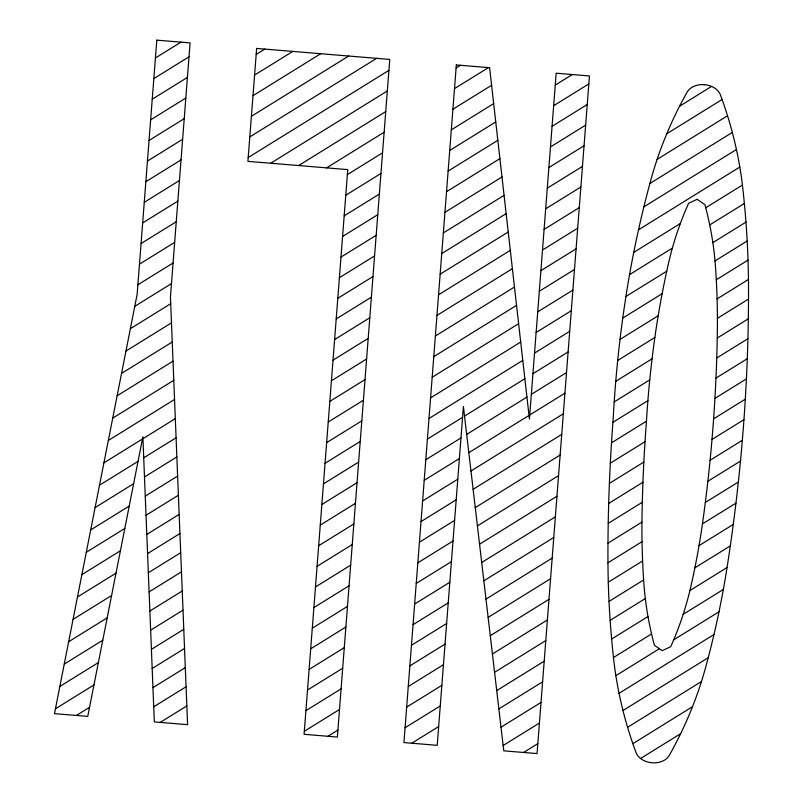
<?xml version="1.0" encoding="UTF-8"?>
<svg xmlns="http://www.w3.org/2000/svg" width="803" height="803" viewBox="0 0 803 803"><rect width="100%" height="100%" fill="white"/><g stroke="black" fill="none" stroke-linecap="round" stroke-linejoin="round"><path stroke-width="1.2" d="M155.421 57.987L180.986 42.147M153.835 78.604L189.006 56.812M152.239 99.221L187.41 77.429M150.643 119.838L185.824 98.046M256.177 54.453L264.829 49.093M149.047 140.455L184.228 118.663M254.581 75.07L292.784 51.412M147.451 161.072L182.632 139.28M252.985 95.687L320.728 53.721M145.855 181.689L181.036 159.897M251.399 116.305L348.683 56.029M144.269 202.306L179.44 180.514M249.803 136.922L376.637 58.348M142.673 222.923L177.844 201.131M248.207 157.539L388.923 70.363M141.077 243.54L176.258 221.748M270.691 163.24L387.327 90.98M139.481 264.157L174.663 242.365M298.646 165.548L385.731 111.597M456.094 68.004L460.48 65.284M137.885 284.774L173.067 262.982M326.59 167.867L384.145 132.214M454.498 88.621L488.435 67.603M134.774 306.334L171.471 283.6M347.368 174.622L382.549 152.831M452.902 109.238L491.607 85.269M130.367 328.688L170.698 303.705M345.772 195.239L380.953 173.448M451.316 129.855L493.684 103.607M125.961 351.052L171.471 322.856M344.176 215.856L379.357 194.065M449.72 150.472L495.762 121.946M555.254 85.088L572.288 74.538M121.554 373.415L172.243 342.008M342.58 236.473L377.761 214.682M448.124 171.089L497.84 140.294M553.658 105.705L588.84 83.913M117.148 395.769L173.006 361.159M340.994 257.09L376.165 235.299M446.528 191.706L499.918 158.633M552.062 126.322L587.244 104.531M112.731 418.132L173.779 380.311M339.398 277.708L374.579 255.916M444.932 212.323L501.995 176.971M550.477 146.939L585.648 125.148M108.325 440.496L174.542 399.462M337.802 298.325L372.983 276.533M443.336 232.94L504.073 195.32M548.881 167.556L584.052 145.765M103.918 462.849L142.452 438.98M142.954 438.669L175.315 418.624M336.206 318.942L371.387 297.15M441.75 253.557L506.151 213.658M547.285 188.173L582.466 166.382M679.569 106.227L711.548 86.403M99.512 485.213L138.046 461.344M143.717 457.82L176.088 437.776M334.61 339.559L369.792 317.767M440.154 274.174L508.229 231.997M545.689 208.79L580.87 186.999M666.781 133.77L722.088 99.502M95.105 507.576L133.629 483.697M144.49 476.972L176.851 456.927M333.014 360.176L368.196 338.384M438.558 294.791L510.306 250.345M544.093 229.407L579.274 207.616M657.135 159.375L727.528 115.762M90.699 529.93L129.223 506.061M145.263 496.124L177.624 476.079M331.428 380.793L366.6 359.001M436.962 315.408L512.384 268.684M542.497 250.024L577.678 228.233M649.898 183.496L732.326 132.425M86.292 552.293L124.816 528.424M146.026 515.285L178.396 495.23M329.832 401.41L365.014 379.618M435.367 336.025L514.462 287.022M540.911 270.641L576.082 248.85M643.876 206.853L736.431 149.509M81.876 574.647L120.41 550.778M146.798 534.437L179.159 514.382M328.236 422.027L363.418 400.235M433.771 356.642L516.54 305.371M539.315 291.258L574.486 269.467M638.495 229.809L739.814 167.044M77.469 597.01L116.003 573.141M147.571 553.588L179.932 533.533M326.64 442.644L361.822 420.852M432.185 377.259L518.618 323.709M537.719 311.875L572.9 290.084M633.738 252.393L680.382 223.495M705.747 207.776L742.424 185.061M73.063 619.374L111.597 595.505M148.334 572.74L180.695 552.685M325.044 463.261L360.226 441.469M430.589 397.876L520.695 342.048M536.123 332.492L571.304 310.701M629.562 274.606L672.392 248.067M709.732 224.94L744.371 203.48M68.656 641.727L107.19 617.858M149.107 591.891L181.468 571.846M323.448 483.878L358.63 462.086M428.993 418.493L522.773 360.386M534.527 353.109L569.708 331.318M625.918 296.488L666.761 271.193M712.853 242.636L745.957 222.12M64.25 664.091L102.774 640.222M149.87 611.043L182.241 590.998M321.862 504.495L357.034 482.703M427.397 439.111L462.578 417.319M464.535 416.105L524.861 378.735M532.931 373.726L568.112 351.935M622.757 318.078L662.144 293.677M715.021 260.915L747.181 241M59.844 686.455L98.367 662.585M150.643 630.194L183.004 610.15M320.267 525.112L355.448 503.32M425.801 459.728L460.982 437.936M466.684 434.403L526.939 397.073M531.345 394.343L566.516 372.552M620.016 339.408L658.189 315.76M716.296 279.755L748.015 260.112M55.437 708.808L93.961 684.939M151.416 649.356L183.777 629.301M318.671 545.729L353.852 523.937M424.205 480.345L459.386 458.553M468.822 452.701L529.016 415.412M529.749 414.96L564.921 393.169M617.698 360.477L654.857 337.451M717.089 298.897L748.456 279.464M76.385 715.463L89.555 707.302M152.179 668.508L184.539 648.453M317.075 566.346L352.256 544.554M422.619 500.962L457.79 479.17M470.97 471L563.335 413.786M615.76 381.305L652.066 358.811M717.41 318.329L748.506 299.057M152.951 687.659L185.312 667.604M315.479 586.963L350.66 565.171M421.023 521.579L456.194 499.787M473.118 489.308L561.739 434.403M614.205 401.901L649.747 379.879M717.24 338.063L748.326 318.801M153.714 706.811L186.085 686.756M313.883 607.58L349.064 585.788M419.427 542.196L454.608 520.404M475.266 507.606L560.143 455.02M612.91 422.328L647.891 400.657M716.738 357.997L747.914 338.685M160.239 722.399L186.848 705.917M312.297 628.197L347.468 606.406M417.831 562.813L453.012 541.021M477.404 525.905L558.547 475.637M611.495 442.834L646.465 421.173M715.975 378.103L747.282 358.71M310.701 648.814L345.882 627.023M416.235 583.43L451.416 561.638M479.552 544.203L556.951 496.254M610.32 463.19L645.02 441.69M714.931 398.378L746.409 378.875M309.105 669.431L344.286 647.64M414.639 604.047L449.821 582.255M481.7 562.501L555.355 516.871M609.387 483.396L643.835 462.056M713.606 418.835L745.304 399.191M307.509 690.048L342.69 668.257M413.053 624.664L448.225 602.872M483.838 580.81L553.769 537.488M608.684 503.461L642.942 482.242M711.99 439.462L743.949 419.668M305.913 710.665L341.094 688.874M411.457 645.281L446.629 623.489M485.986 599.108L552.173 558.105M608.222 523.375L642.31 502.256M710.073 460.28L742.343 440.285M304.317 731.282L339.498 709.491M409.861 665.898L445.043 644.106M488.134 617.407L550.577 578.722M607.971 543.159L641.948 522.111M707.855 481.278L740.476 461.073M327.935 736.281L337.902 730.108M408.265 686.515L443.447 664.723M490.282 635.705L548.981 599.339M607.951 562.803L642.039 541.684M705.315 502.487L738.348 482.021M406.669 707.132L441.851 685.34M492.42 654.003L547.385 619.956M608.283 582.225L642.601 560.966M702.444 523.887L735.949 503.13M405.073 727.749L440.255 705.957M494.568 672.312L545.789 640.573M609.015 601.407L643.625 579.957M699.022 545.649L733.269 524.419M411.788 743.217L438.659 726.574M496.716 690.61L544.203 661.19M610.139 620.338L645.311 598.546M694.866 567.851L730.308 545.889M498.854 708.908L542.607 681.807M611.625 639.047L647.981 616.523M689.907 590.546L727.046 567.54M501.002 727.207L541.011 702.424M613.482 657.527L651.564 633.928M683.172 614.345L723.332 589.462M503.15 745.505L539.415 723.041M615.871 675.674L659.393 648.714M673.677 639.861L718.996 611.786M523.586 752.471L537.819 743.658M619.053 693.33L713.967 634.531M622.977 710.535L708.216 657.717M627.595 727.297L701.451 681.536M632.864 743.668L692.507 706.71M640.573 758.514L680.643 733.691M156.806 40.15L137.152 294.249L54.484 713.646L87.758 716.396L142.874 436.802L154.327 721.907L187.601 724.667L170.437 297.02L190.08 42.91L156.806 40.15M256.649 48.421L247.916 161.353L347.759 169.614L304.086 734.303L337.37 737.064L389.766 59.432L256.649 48.421M456.335 64.943L403.929 742.574L437.213 745.325L463.411 406.509L503.772 750.835L537.056 753.585L589.452 75.964L556.178 73.203L529.428 419.076L489.609 67.693L456.335 64.943M697.124 199.325L688.613 203.279A573.272 422.659 5.1 0 0 668.477 263.464A1651.982 1217.97 5.1 0 0 654.575 339.458A1922.191 1417.185 5.1 0 0 646.395 422.227A2821.893 2080.513 5.1 0 0 642.029 515.817A1426.931 1052.04 5.1 0 0 643.805 582.597A573.272 422.659 5.1 0 0 654.435 645.331L662.224 650.641L670.726 646.676A573.272 422.659 5.1 0 0 690.861 586.491A1426.931 1052.04 5.1 0 0 702.876 520.856A2821.893 2080.513 5.1 0 0 717.31 334.138A1426.931 1052.04 5.1 0 0 715.533 267.359A573.272 422.659 5.1 0 0 704.904 204.635L697.124 199.325M704.442 84.676A17.616 12.989 5.1 0 0 687.157 92.064A672.673 495.943 5.1 0 0 650.791 180.173A1920.364 1415.84 5.1 0 0 626.31 294.028A2227.863 1642.547 5.1 0 0 613.211 418.343A3259.718 2403.319 5.1 0 0 607.941 558.958A1661.096 1224.685 5.1 0 0 613.713 659.664A672.673 495.943 5.1 0 0 636.076 752.642A17.616 12.989 5.1 0 0 652.006 762.78A17.616 12.989 5.1 0 0 669.3 755.392A672.673 495.943 5.1 0 0 705.656 667.273A1661.096 1224.685 5.1 0 0 726.845 568.795A3259.718 2403.319 5.1 0 0 748.516 288.498A1661.096 1224.685 5.1 0 0 742.735 187.782A672.673 495.943 5.1 0 0 720.381 94.814A17.616 12.989 5.1 0 0 704.442 84.676"/></g></svg>
